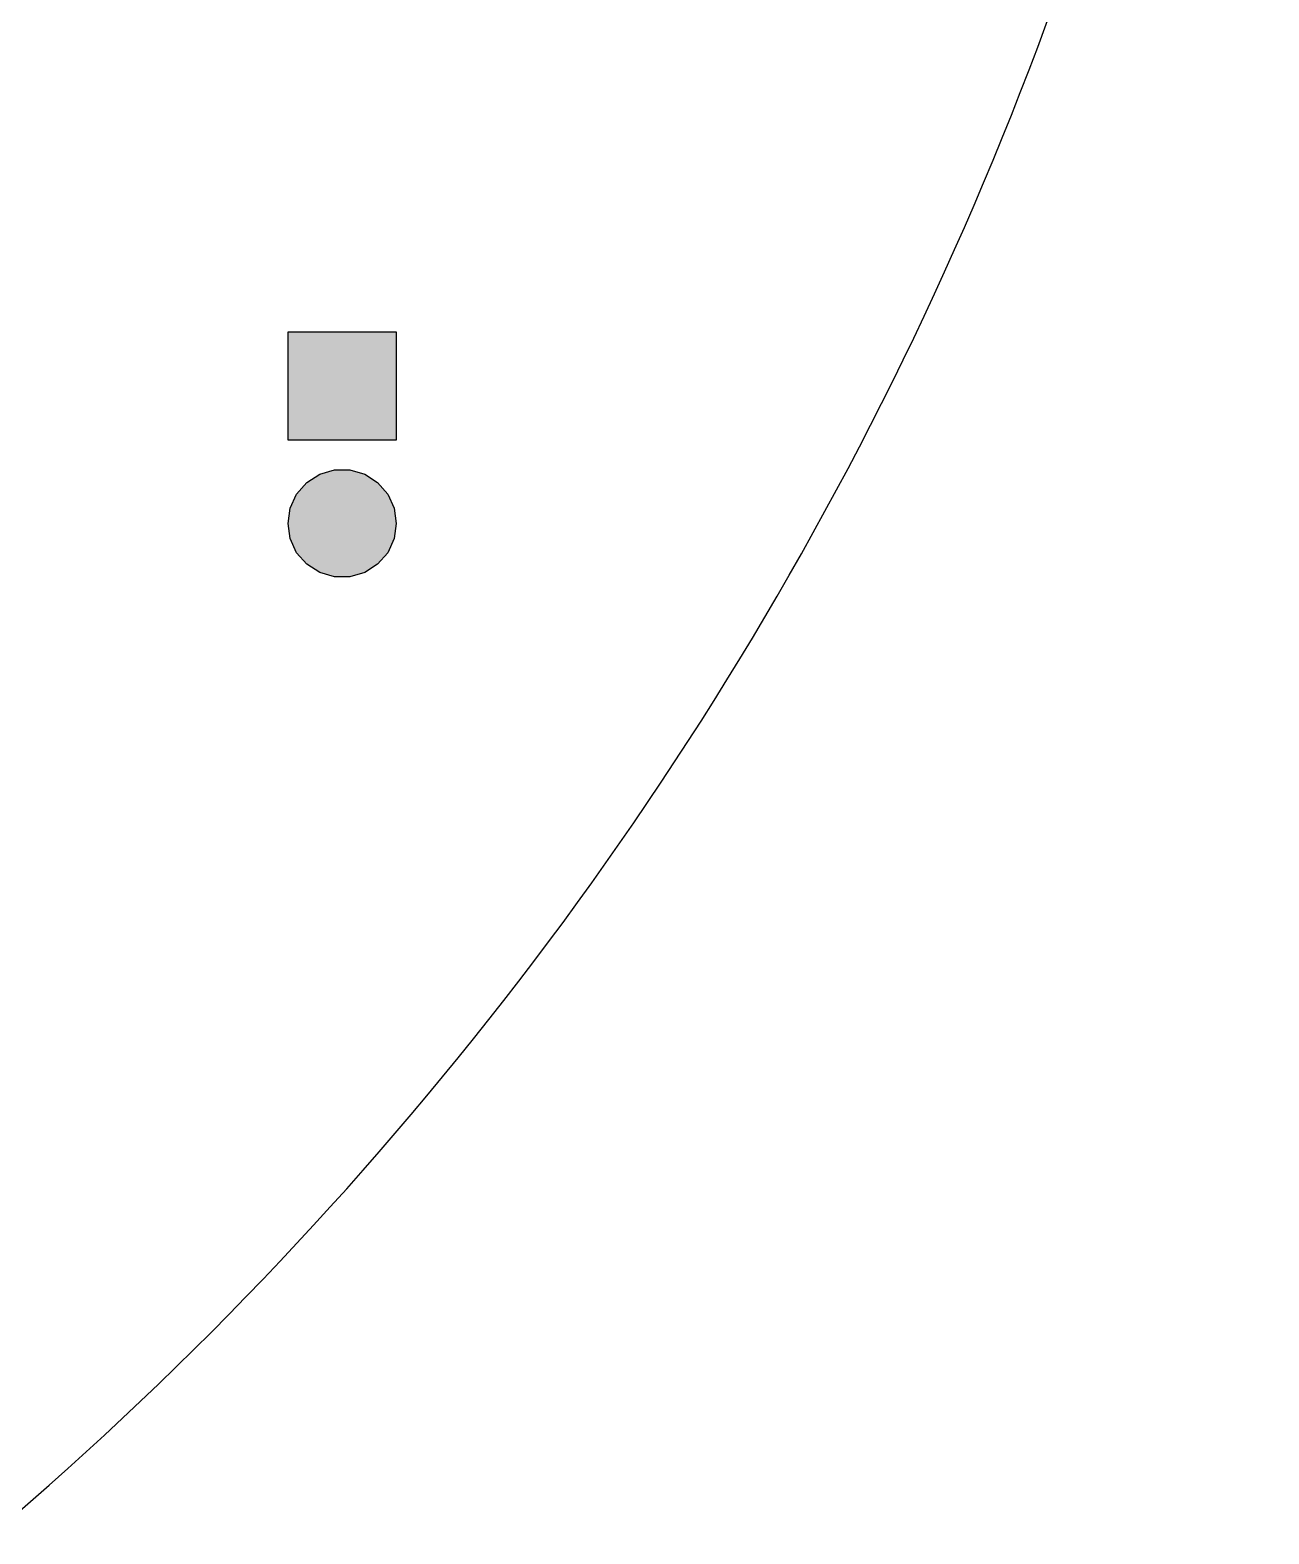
# Model space of a CAD drawing. Header units: millimetres. Extents: x -3894 to -3474, y -291 to 6.
# Drawn here: x -3700.35 to -3688.91, y -229.87 to -215.97 of the extents above; entities that cross this region are included whole.
import ezdxf

# ---------------------------------------------------------------- set-up
doc = ezdxf.new("R2010")
doc.units = ezdxf.units.MM
doc.layers.add('BLACK', color=7, linetype='Continuous')

msp = doc.modelspace()

# ---------------------------------------------------------------- hatches: boundary and pattern name
h = msp.add_hatch(color=256)
h.dxf.hatch_style = 1
h.paths.add_polyline_path([(-3700.626, -227.381), (-3700.606, -227.257), (-3700.626, -227.134), (-3700.682, -227.022), (-3700.771, -226.934), (-3700.882, -226.877), (-3701.006, -226.857), (-3701.13, -226.877), (-3701.241, -226.934), (-3701.33, -227.022), (-3701.387, -227.134), (-3701.399, -227.211), (-3701.836, -227.211), (-3701.836, -227.111), (-3701.854, -227.02), (-3701.906, -226.943), (-3701.983, -226.891), (-3702.074, -226.873), (-3702.549, -226.873), (-3702.639, -226.891), (-3702.717, -226.943), (-3702.768, -227.02), (-3702.786, -227.111), (-3702.786, -227.611), (-3702.768, -227.702), (-3702.717, -227.779), (-3702.639, -227.83), (-3702.549, -227.848), (-3702.074, -227.848), (-3701.983, -227.83), (-3701.906, -227.779), (-3701.854, -227.702), (-3701.836, -227.611), (-3701.836, -227.511), (-3701.311, -227.511), (-3701.241, -227.581), (-3701.13, -227.638), (-3701.006, -227.657), (-3700.882, -227.638), (-3700.771, -227.581), (-3700.682, -227.492)])
h.paths.add_polyline_path([(-3701.206, -227.257, -1), (-3700.806, -227.257, -1)], flags=16)
h.paths.add_polyline_path([(-3696.989, -220.667), (-3696.969, -220.526), (-3696.989, -220.385), (-3697.048, -220.256), (-3697.142, -220.148), (-3697.261, -220.071), (-3697.398, -220.031), (-3697.54, -220.031), (-3697.677, -220.071), (-3697.797, -220.148), (-3697.89, -220.256), (-3697.949, -220.385), (-3697.969, -220.526), (-3697.949, -220.667), (-3697.89, -220.797), (-3697.797, -220.904), (-3697.677, -220.981), (-3697.54, -221.021), (-3697.398, -221.021), (-3697.261, -220.981), (-3697.142, -220.904), (-3697.048, -220.797)])
h.paths.add_polyline_path([(-3696.969, -218.756), (-3697.969, -218.756), (-3697.969, -219.756), (-3696.969, -219.756)])

# ---------------------------------------------------------------- linework, layer by layer
at = {"layer": 'BLACK', "linetype": 'Continuous'}
for p, q in [((-3697.969, -219.756), (-3697.969, -218.756)), ((-3697.969, -218.756), (-3696.969, -218.756)), ((-3696.969, -218.756), (-3696.969, -219.756)), ((-3696.969, -219.756), (-3697.969, -219.756)), ((-3697.89, -220.256), (-3697.797, -220.148)), ((-3697.797, -220.148), (-3697.677, -220.071)), ((-3697.677, -220.071), (-3697.54, -220.031)), ((-3697.54, -220.031), (-3697.398, -220.031)), ((-3697.398, -220.031), (-3697.261, -220.071)), ((-3697.261, -220.071), (-3697.142, -220.148)), ((-3697.142, -220.148), (-3697.048, -220.256)), ((-3697.949, -220.385), (-3697.89, -220.256)), ((-3697.048, -220.256), (-3696.989, -220.385)), ((-3697.969, -220.526), (-3697.949, -220.385)), ((-3696.989, -220.385), (-3696.969, -220.526)), ((-3697.949, -220.667), (-3697.969, -220.526)), ((-3696.969, -220.526), (-3696.989, -220.667)), ((-3697.89, -220.797), (-3697.949, -220.667)), ((-3696.989, -220.667), (-3697.048, -220.797)), ((-3697.797, -220.904), (-3697.89, -220.797)), ((-3697.048, -220.797), (-3697.142, -220.904)), ((-3697.677, -220.981), (-3697.797, -220.904)), ((-3697.54, -221.021), (-3697.677, -220.981)), ((-3697.261, -220.981), (-3697.398, -221.021)), ((-3697.142, -220.904), (-3697.261, -220.981)), ((-3697.398, -221.021), (-3697.54, -221.021))]:
    msp.add_line(p, q, dxfattribs=at)
at = {"layer": 'BLACK'}
msp.add_arc((-3722.406, -204.352), 33.5, 310.393, 360, dxfattribs=at)

doc.saveas('drawing.dxf')
